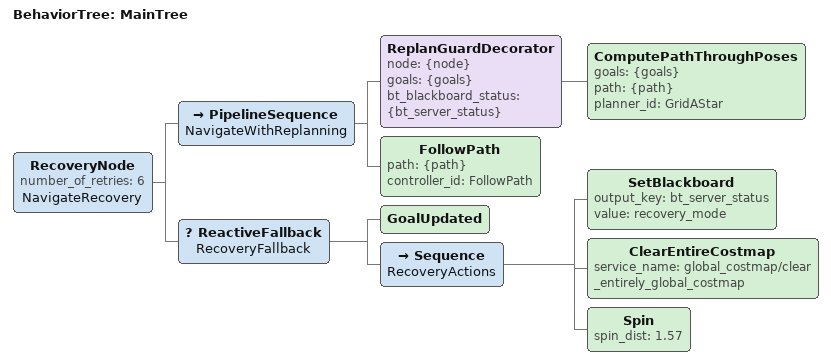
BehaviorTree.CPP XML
<root main_tree_to_execute="MainTree">
  <BehaviorTree ID="MainTree">
    <RecoveryNode number_of_retries="6" name="NavigateRecovery">
      <PipelineSequence name="NavigateWithReplanning">
        <ReplanGuardDecorator
            node="{node}"
            goals="{goals}"
            bt_blackboard_status="{bt_server_status}">
          <ComputePathThroughPoses goals="{goals}" path="{path}" planner_id="GridAStar"/>
        </ReplanGuardDecorator>
        <FollowPath path="{path}" controller_id="FollowPath"/>
      </PipelineSequence>
      <ReactiveFallback name="RecoveryFallback">
        <GoalUpdated/>
        <Sequence name="RecoveryActions">
          <SetBlackboard output_key="bt_server_status" value="recovery_mode" />
          <ClearEntireCostmap service_name="global_costmap/clear_entirely_global_costmap"/>
          <Spin spin_dist="1.57"/>
        </Sequence>
      </ReactiveFallback>
    </RecoveryNode>
  </BehaviorTree>
</root>
